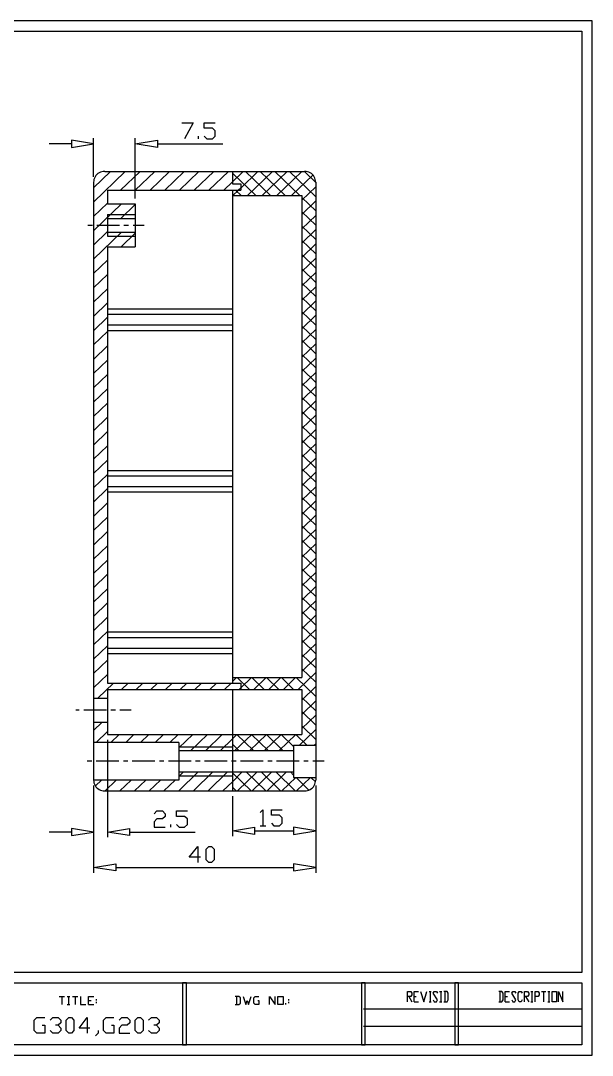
# Model space of a CAD drawing. Header units: millimetres. Extents: x 4 to 294, y 11 to 207.
# Drawn here: x 185.8 to 294.2, y 10.6 to 206.8 of the extents above; entities that cross this region are included whole.
import ezdxf

# ---------------------------------------------------------------- set-up
doc = ezdxf.new("R2010")
doc.units = ezdxf.units.MM
doc.layers.get('0').update_dxf_attribs({"linetype": 'CONTINUOUS'})

msp = doc.modelspace()

# ---------------------------------------------------------------- linework, layer by layer
at = {"color": 0}
for p, q in [((294.177, 206.833), (4.0817, 206.833)), ((294.177, 10.6068), (294.177, 206.833)), ((6.0965, 204.85), (292.163, 204.85)), ((292.163, 204.85), (292.163, 26.304)), ((292.163, 204.85), (292.163, 26.304)), ((216.388, 187.483), (218.491, 187.483)), ((218.491, 187.483), (216.891, 184.406)), ((220.594, 186.447), (220.594, 187.483)), ((220.594, 187.483), (222.698, 187.483)), ((222.165, 186.447), (220.594, 186.447)), ((222.698, 185.93), (222.165, 186.447)), ((199.621, 177.219), (199.621, 184.522)), ((207.531, 173.137), (207.531, 184.522)), ((219.528, 184.406), (219.528, 184.924)), ((220.594, 184.924), (221.098, 184.406)), ((222.165, 184.406), (222.698, 184.924)), ((222.698, 184.924), (222.698, 185.93)), ((195.416, 183.487), (191.208, 183.487)), ((195.416, 184.176), (195.416, 182.797)), ((195.416, 184.176), (195.416, 182.797)), ((199.621, 183.487), (195.416, 184.176)), ((195.416, 182.797), (199.621, 183.487)), ((195.416, 182.797), (199.621, 183.487)), ((207.531, 183.487), (211.737, 184.176)), ((211.737, 182.797), (207.531, 183.487)), ((211.737, 182.797), (207.531, 183.487)), ((211.737, 184.176), (211.737, 182.797)), ((211.737, 184.176), (211.737, 182.797)), ((211.737, 183.487), (224.149, 183.487)), ((221.098, 184.406), (222.165, 184.406)), ((199.621, 172.417), (205.635, 178.253)), ((202.85, 178.253), (199.621, 175.12)), ((199.711, 176.731), (199.651, 176.471)), ((199.799, 176.988), (199.711, 176.731)), ((199.917, 177.219), (199.799, 176.988)), ((200.066, 177.449), (199.917, 177.219)), ((200.243, 177.65), (200.066, 177.449)), ((200.451, 177.822), (200.243, 177.65)), ((200.688, 177.967), (200.451, 177.822)), ((200.925, 178.081), (200.688, 177.967)), ((201.191, 178.168), (200.925, 178.081)), ((201.458, 178.224), (201.191, 178.168)), ((201.754, 178.253), (201.458, 178.224)), ((201.754, 178.253), (239.641, 178.253)), ((201.754, 178.253), (201.754, 178.253)), ((208.449, 178.253), (204.746, 174.66)), ((207.531, 174.66), (211.234, 178.253)), ((214.018, 178.253), (210.345, 174.66)), ((213.129, 174.66), (216.803, 178.253)), ((219.588, 178.253), (215.914, 174.66)), ((218.699, 174.66), (222.402, 178.253)), ((225.185, 178.253), (221.482, 174.66)), ((227.97, 178.253), (225.956, 176.27)), ((225.956, 178.253), (225.956, 175.897)), ((230.37, 173.653), (225.956, 177.938)), ((227.526, 175.091), (230.755, 178.253)), ((228.444, 178.253), (233.185, 173.653)), ((233.539, 178.253), (228.829, 173.653)), ((235.968, 173.653), (231.229, 178.253)), ((231.614, 173.653), (236.354, 178.253)), ((234.013, 178.253), (238.753, 173.653)), ((239.138, 178.253), (234.399, 173.653)), ((241.745, 173.452), (236.798, 178.253)), ((237.184, 173.653), (241.212, 177.535)), ((239.612, 178.253), (241.745, 176.155)), ((239.908, 178.224), (239.641, 178.253)), ((240.176, 178.168), (239.908, 178.224)), ((240.441, 178.081), (240.176, 178.168)), ((240.678, 177.967), (240.441, 178.081)), ((240.915, 177.822), (240.678, 177.967)), ((241.122, 177.65), (240.915, 177.822)), ((241.3, 177.449), (241.122, 177.65)), ((241.449, 177.219), (241.3, 177.449)), ((241.567, 176.988), (241.449, 177.219)), ((241.656, 176.731), (241.567, 176.988)), ((241.715, 176.471), (241.656, 176.731)), ((199.651, 176.471), (199.621, 176.184)), ((199.621, 176.184), (199.621, 62.7888)), ((202.257, 174.66), (202.257, 172.102)), ((202.257, 174.66), (227.526, 174.66)), ((224.298, 174.66), (225.956, 176.27)), ((225.956, 175.897), (227.526, 175.897)), ((225.956, 174.66), (225.956, 81.219)), ((226.015, 173.653), (227.081, 174.66)), ((226.548, 174.66), (227.586, 173.653)), ((227.526, 175.091), (227.081, 174.66)), ((227.526, 175.897), (227.526, 174.66)), ((241.745, 175.35), (239.109, 172.791)), ((241.745, 176.184), (241.715, 176.471)), ((241.745, 176.184), (241.745, 62.7888)), ((241.745, 176.184), (241.745, 176.184)), ((225.956, 173.653), (239.109, 173.653)), ((239.109, 173.653), (239.109, 82.2537)), ((239.109, 173.309), (241.745, 170.75)), ((202.257, 172.245), (199.621, 169.686)), ((199.621, 166.984), (204.924, 172.102)), ((202.257, 172.102), (207.531, 172.102)), ((207.531, 171.957), (204.806, 169.313)), ((207.531, 172.102), (207.531, 163.935)), ((239.109, 170.089), (241.745, 172.648)), ((202.257, 170.06), (207.531, 170.06)), ((202.257, 170.06), (202.257, 165.976)), ((202.257, 169.313), (207.531, 169.313)), ((241.745, 168.047), (239.109, 170.607)), ((241.745, 169.916), (239.109, 167.386)), ((199.415, 168.019), (198.555, 168.019)), ((202.257, 166.841), (199.621, 164.282)), ((204.539, 168.019), (200.273, 168.019)), ((206.256, 168.019), (205.398, 168.019)), ((209.248, 168.019), (207.117, 168.019)), ((239.109, 167.875), (241.745, 165.345)), ((239.109, 164.655), (241.745, 167.214)), ((199.621, 161.578), (204.953, 166.753)), ((202.257, 166.753), (207.531, 166.753)), ((202.257, 165.976), (207.531, 165.976)), ((207.531, 166.523), (204.865, 163.935)), ((241.745, 162.613), (239.109, 165.172)), ((202.257, 163.935), (207.531, 163.935)), ((202.257, 163.935), (202.257, 81.219)), ((241.745, 164.512), (239.109, 161.951)), ((202.257, 161.405), (199.621, 158.875)), ((239.109, 162.469), (241.745, 159.91)), ((239.109, 159.249), (241.745, 161.808)), ((241.745, 157.208), (239.109, 159.767)), ((241.745, 159.106), (239.109, 156.547)), ((199.621, 156.144), (202.257, 158.703)), ((239.109, 157.065), (241.745, 154.506)), ((202.257, 156.001), (199.621, 153.442)), ((239.109, 153.844), (241.745, 156.374)), ((199.621, 150.739), (202.257, 153.299)), ((241.745, 151.803), (239.109, 154.333)), ((241.745, 153.672), (239.109, 151.113)), ((202.257, 152.177), (225.956, 152.177)), ((202.257, 151.171), (225.956, 151.171)), ((239.109, 151.631), (241.745, 149.072)), ((202.257, 150.595), (199.621, 148.037)), ((239.109, 148.41), (241.745, 150.969)), ((199.621, 145.334), (202.257, 147.864)), ((202.257, 149.129), (225.956, 149.129)), ((202.257, 148.094), (225.956, 148.094)), ((241.745, 146.368), (239.109, 148.927)), ((241.745, 148.266), (239.109, 145.708)), ((239.109, 146.225), (241.745, 143.666)), ((239.109, 143.004), (241.745, 145.564)), ((202.257, 145.161), (199.621, 142.602)), ((241.745, 140.964), (239.109, 143.494)), ((199.621, 139.9), (202.257, 142.459)), ((241.745, 142.832), (239.109, 140.273)), ((202.257, 139.756), (199.621, 137.197)), ((239.109, 140.791), (241.745, 138.232)), ((239.109, 137.571), (241.745, 140.13)), ((241.745, 135.53), (239.109, 138.089)), ((241.745, 137.428), (239.109, 134.869)), ((199.621, 134.495), (202.257, 137.025)), ((202.257, 134.323), (199.621, 131.764)), ((239.109, 135.387), (241.745, 132.828)), ((239.109, 132.166), (241.745, 134.725)), ((199.621, 129.06), (202.257, 131.619)), ((241.745, 130.124), (239.109, 132.683)), ((241.745, 131.994), (239.109, 129.462)), ((239.109, 129.952), (241.745, 127.422)), ((202.257, 128.917), (199.621, 126.358)), ((239.109, 126.733), (241.745, 129.29)), ((199.621, 123.656), (202.257, 126.214)), ((241.745, 124.69), (239.109, 127.249)), ((241.745, 126.588), (239.109, 124.029)), ((239.109, 124.547), (241.745, 121.988)), ((239.109, 121.327), (241.745, 123.886)), ((202.257, 123.483), (199.621, 120.953)), ((241.745, 119.286), (239.109, 121.845)), ((199.621, 118.222), (202.257, 120.781)), ((202.257, 121.528), (225.956, 121.528)), ((202.257, 120.522), (225.956, 120.522)), ((241.745, 121.183), (239.109, 118.624)), ((202.257, 118.079), (199.621, 115.52)), ((202.257, 118.481), (225.956, 118.481)), ((239.109, 119.114), (241.745, 116.584)), ((239.109, 115.893), (241.745, 118.452)), ((202.257, 117.445), (225.956, 117.445)), ((241.745, 113.852), (239.109, 116.41)), ((199.621, 112.816), (202.257, 115.375)), ((241.745, 115.75), (239.109, 113.191)), ((202.257, 112.644), (199.621, 110.114)), ((239.109, 113.707), (241.745, 111.148)), ((239.109, 110.487), (241.745, 113.046)), ((199.621, 107.382), (202.257, 109.941)), ((241.745, 108.446), (239.109, 111.005)), ((241.745, 110.344), (239.109, 107.785)), ((239.109, 108.303), (241.745, 105.744)), ((202.257, 107.239), (199.621, 104.68)), ((239.109, 105.082), (241.745, 107.612)), ((199.621, 101.977), (202.257, 104.535)), ((241.745, 103.041), (239.109, 105.572)), ((241.745, 104.91), (239.109, 102.351)), ((239.109, 102.869), (241.745, 100.31)), ((239.109, 99.6488), (241.745, 102.208)), ((202.257, 101.833), (199.621, 99.2752)), ((241.745, 97.6066), (239.109, 100.166)), ((199.621, 96.5715), (202.257, 99.1016)), ((241.745, 99.5041), (239.109, 96.9465)), ((202.257, 96.3993), (199.621, 93.8403)), ((239.109, 97.463), (241.745, 94.9043)), ((239.109, 94.2439), (241.745, 96.8015)), ((241.745, 92.2017), (239.109, 94.7607)), ((199.621, 91.138), (202.257, 93.6971)), ((241.745, 94.0703), (239.109, 91.5113)), ((202.257, 90.9948), (199.621, 88.4357)), ((202.257, 90.9077), (225.956, 90.9077)), ((239.109, 92.0295), (241.745, 89.4704)), ((239.109, 88.809), (241.745, 91.368)), ((202.257, 89.873), (225.956, 89.873)), ((241.745, 86.7682), (239.109, 89.3272)), ((241.745, 88.6658), (239.109, 86.1067)), ((199.621, 85.7331), (202.257, 88.2632)), ((202.257, 87.8321), (225.956, 87.8321)), ((202.257, 86.7971), (225.956, 86.7971)), ((239.109, 86.6249), (241.745, 84.0645)), ((202.257, 85.561), (199.621, 83.0019)), ((239.109, 83.4044), (241.745, 85.9635)), ((199.621, 80.2982), (202.257, 82.8573)), ((241.745, 83.2323), (238.398, 80.0118)), ((241.745, 81.3622), (239.109, 83.9212)), ((203.383, 81.219), (200.451, 78.3731)), ((202.257, 81.219), (227.526, 81.219)), ((204.895, 80.0118), (206.168, 81.219)), ((208.953, 81.219), (207.709, 80.0118)), ((210.493, 80.0118), (211.737, 81.219)), ((214.551, 81.219), (213.277, 80.0118)), ((216.063, 80.0118), (217.336, 81.219)), ((220.12, 81.219), (218.846, 80.0118)), ((221.66, 80.0118), (222.904, 81.219)), ((225.719, 81.219), (224.445, 80.0118)), ((225.956, 81.4779), (226.756, 82.2537)), ((225.956, 82.2537), (239.109, 82.2537)), ((226.875, 82.2537), (229.184, 80.0118)), ((229.54, 82.2537), (227.526, 80.2982)), ((227.526, 81.219), (227.526, 80.0118)), ((231.969, 80.0118), (229.658, 82.2537)), ((230.014, 80.0118), (232.325, 82.2537)), ((232.444, 82.2537), (234.754, 80.0118)), ((235.139, 82.2537), (232.829, 80.0118)), ((237.538, 80.0118), (235.228, 82.2537)), ((235.613, 80.0118), (237.924, 82.2537)), ((238.012, 82.2537), (241.745, 78.6599)), ((239.109, 77.9709), (241.745, 80.5286)), ((202.257, 80.0118), (239.109, 80.0118)), ((202.257, 80.0118), (202.257, 71.4721)), ((225.956, 80.0118), (225.956, 60.748)), ((227.23, 80.0118), (227.526, 80.2982)), ((239.109, 80.0118), (239.109, 71.4721)), ((199.621, 78.3731), (202.257, 78.3731)), ((241.745, 75.9284), (239.109, 78.4874)), ((241.745, 77.826), (239.109, 75.2669)), ((196.926, 76.0719), (196.244, 76.0719)), ((202.051, 76.0719), (197.786, 76.0719)), ((203.769, 76.0719), (202.909, 76.0719)), ((206.761, 76.0719), (204.628, 76.0719)), ((239.109, 75.7851), (241.745, 73.2261)), ((239.109, 72.5646), (241.745, 75.1237)), ((201.281, 73.7718), (199.621, 72.1914)), ((199.621, 73.7718), (202.257, 73.7718)), ((241.745, 70.5238), (239.109, 73.0829)), ((200.126, 69.9491), (202.257, 72.0189)), ((202.257, 71.4721), (239.109, 71.4721)), ((204.509, 71.4721), (202.909, 69.9491)), ((205.723, 69.9491), (207.294, 71.4721)), ((210.078, 71.4721), (208.508, 69.9491)), ((211.293, 69.9491), (212.863, 71.4721)), ((215.677, 71.4721), (214.077, 69.9491)), ((215.826, 68.9419), (218.462, 71.4721)), ((221.245, 71.4721), (218.076, 68.4251)), ((220.891, 68.4251), (224.03, 71.4721)), ((225.956, 70.6381), (226.815, 71.4721)), ((229.629, 71.4721), (226.43, 68.3962)), ((226.815, 71.4721), (229.955, 68.4251)), ((229.243, 68.4251), (232.413, 71.4721)), ((232.739, 68.4251), (229.57, 71.4721)), ((235.198, 71.4721), (232.058, 68.4251)), ((232.384, 71.4721), (235.525, 68.4251)), ((234.842, 68.4251), (237.983, 71.4721)), ((237.538, 69.2009), (235.169, 71.4721)), ((237.953, 71.4721), (240.057, 69.4313)), ((241.745, 72.4214), (238.694, 69.4313)), ((215.826, 69.9491), (199.621, 69.9491)), ((202.257, 70.466), (202.257, 51.9508)), ((215.826, 69.9491), (215.826, 62.7888)), ((215.826, 69.143), (225.956, 69.143)), ((225.956, 70.6381), (223.675, 68.4251)), ((227.171, 68.4251), (225.956, 69.6034)), ((237.538, 69.4313), (237.538, 63.307)), ((237.538, 69.4313), (241.745, 69.4313)), ((241.478, 69.4313), (241.745, 69.6902)), ((215.826, 68.4251), (237.538, 68.4251)), ((199.296, 66.3829), (198.436, 66.3829)), ((204.421, 66.3829), (200.126, 66.3829)), ((206.138, 66.3829), (205.28, 66.3829)), ((211.263, 66.3829), (206.968, 66.3829)), ((212.981, 66.3829), (212.123, 66.3829)), ((218.106, 66.3829), (213.811, 66.3829)), ((219.825, 66.3829), (218.965, 66.3829)), ((224.948, 66.3829), (220.654, 66.3829)), ((226.638, 66.3829), (225.808, 66.3829)), ((231.792, 66.3829), (227.496, 66.3829)), ((233.48, 66.3829), (232.65, 66.3829)), ((238.635, 66.3829), (234.34, 66.3829)), ((240.323, 66.3829), (239.493, 66.3829)), ((243.315, 66.3829), (241.181, 66.3829)), ((219.469, 64.3421), (215.766, 60.748)), ((215.826, 63.5081), (216.684, 64.3421)), ((215.826, 64.3421), (237.538, 64.3421)), ((215.826, 63.6228), (225.956, 63.6228)), ((218.58, 60.748), (222.253, 64.3421)), ((225.038, 64.3421), (221.364, 60.748)), ((227.823, 64.3421), (225.956, 62.5023)), ((229.481, 60.748), (225.956, 64.1696)), ((226.934, 60.748), (230.637, 64.3421)), ((228.563, 64.3421), (232.266, 60.748)), ((233.42, 64.3421), (229.718, 60.748)), ((235.051, 60.748), (231.377, 64.3421)), ((232.532, 60.748), (236.206, 64.3421)), ((234.162, 64.3421), (237.834, 60.748)), ((237.953, 63.307), (235.317, 60.748)), ((237.538, 63.7674), (236.947, 64.3421)), ((237.538, 63.307), (241.745, 63.307)), ((240.47, 60.9205), (238.012, 63.307)), ((238.102, 60.748), (240.738, 63.307)), ((240.797, 63.307), (241.686, 62.4445)), ((215.826, 62.7888), (199.621, 62.7888)), ((199.621, 62.7888), (199.621, 62.7888)), ((199.621, 62.7888), (199.651, 62.5313)), ((199.621, 61.783), (199.621, 51.9508)), ((199.621, 61.783), (199.621, 45.2229)), ((199.651, 62.5313), (199.711, 62.2723)), ((199.711, 62.2723), (199.799, 62.013)), ((199.799, 62.013), (199.917, 61.783)), ((199.917, 61.783), (200.066, 61.5527)), ((201.132, 62.7888), (199.977, 61.6977)), ((200.066, 61.5527), (200.243, 61.3516)), ((200.243, 61.3516), (200.451, 61.1794)), ((200.451, 61.1794), (200.688, 61.0362)), ((200.688, 61.0362), (200.925, 60.9205)), ((200.925, 60.9205), (201.191, 60.8348)), ((201.191, 60.8348), (201.458, 60.7769)), ((201.814, 60.748), (203.916, 62.7888)), ((206.731, 62.7888), (204.597, 60.748)), ((207.413, 60.748), (209.515, 62.7888)), ((212.299, 62.7888), (210.196, 60.748)), ((212.981, 60.748), (215.084, 62.7888)), ((224.149, 60.748), (225.956, 62.5023)), ((225.956, 61.4673), (226.667, 60.748)), ((239.908, 60.7769), (240.176, 60.8348)), ((240.176, 60.8348), (240.441, 60.9205)), ((240.441, 60.9205), (240.678, 61.0362)), ((240.678, 61.0362), (240.915, 61.1794)), ((240.915, 61.1794), (241.122, 61.3516)), ((241.122, 61.3516), (241.3, 61.5527)), ((241.3, 61.5527), (241.449, 61.783)), ((241.449, 61.783), (241.567, 62.013)), ((241.567, 62.013), (241.656, 62.2723)), ((241.656, 62.2723), (241.715, 62.5313)), ((241.715, 62.5313), (241.745, 62.7888)), ((241.745, 61.783), (241.745, 52.1518)), ((241.745, 61.783), (241.745, 45.2229)), ((201.458, 60.7769), (201.754, 60.748)), ((201.754, 60.748), (239.641, 60.748)), ((225.956, 59.7422), (225.956, 52.1518)), ((239.641, 60.748), (239.908, 60.7769)), ((239.641, 60.748), (239.641, 60.748)), ((211.116, 56.4363), (211.649, 56.9528)), ((211.649, 56.9528), (212.685, 56.9528)), ((212.685, 56.9528), (213.218, 56.4363)), ((215.321, 55.9181), (215.321, 56.9528)), ((215.321, 56.9528), (217.424, 56.9528)), ((231.229, 56.6649), (231.732, 57.1542)), ((231.732, 57.1542), (231.732, 54.1073)), ((233.332, 56.1481), (233.332, 57.1542)), ((233.332, 57.1542), (235.406, 57.1542)), ((211.649, 55.4288), (211.116, 54.912)), ((212.685, 55.4288), (211.649, 55.4288)), ((213.218, 55.9181), (212.685, 55.4288)), ((213.218, 56.4363), (213.218, 55.9181)), ((216.891, 55.9181), (215.321, 55.9181)), ((217.424, 55.4288), (216.891, 55.9181)), ((217.424, 54.3941), (217.424, 55.4288)), ((234.902, 56.1481), (233.332, 56.1481)), ((235.406, 55.6299), (234.902, 56.1481)), ((235.406, 54.6241), (235.406, 55.6299)), ((195.416, 53.6469), (195.416, 52.2951)), ((195.416, 53.6469), (195.416, 52.2951)), ((199.621, 52.9565), (195.416, 53.6469)), ((202.257, 52.9565), (206.465, 53.6469)), ((206.465, 53.6469), (206.465, 52.2951)), ((206.465, 53.6469), (206.465, 52.2951)), ((211.116, 54.912), (211.116, 53.8773)), ((211.116, 53.8773), (213.218, 53.8773)), ((214.255, 53.8773), (214.255, 54.3941)), ((215.321, 54.3941), (215.854, 53.8773)), ((215.854, 53.8773), (216.891, 53.8773)), ((216.891, 53.8773), (217.424, 54.3941)), ((225.956, 53.1869), (230.163, 53.8773)), ((230.163, 52.4965), (225.956, 53.1869)), ((230.163, 52.4965), (225.957, 53.1869)), ((230.163, 53.8773), (230.163, 52.4965)), ((230.163, 53.8773), (230.163, 52.4965)), ((230.163, 53.1869), (237.538, 53.1869)), ((231.229, 54.1073), (232.266, 54.1073)), ((233.332, 54.6241), (233.835, 54.1073)), ((233.835, 54.1073), (234.902, 54.1073)), ((234.902, 54.1073), (235.406, 54.6241)), ((237.538, 53.8773), (237.538, 52.4965)), ((241.745, 53.1869), (237.538, 53.8773)), ((237.538, 52.4965), (241.745, 53.1869)), ((237.539, 53.8773), (237.539, 52.4965)), ((237.539, 52.4965), (241.745, 53.1869)), ((195.416, 52.9565), (191.208, 52.9565)), ((195.416, 52.2951), (199.621, 52.9565)), ((195.416, 52.2951), (199.621, 52.9565)), ((206.465, 52.2951), (202.257, 52.9565)), ((206.465, 52.2951), (202.257, 52.9565)), ((206.465, 52.9565), (218.906, 52.9565)), ((217.78, 48.1845), (219.379, 50.2253)), ((219.379, 50.2253), (219.379, 47.148)), ((220.949, 49.7071), (221.482, 50.2253)), ((220.949, 47.6663), (220.949, 49.7071)), ((221.482, 50.2253), (221.987, 50.2253)), ((221.987, 50.2253), (222.52, 49.7071)), ((222.52, 49.7071), (222.52, 47.6663)), ((219.883, 48.1845), (217.78, 48.1845)), ((221.482, 47.148), (220.949, 47.6663)), ((221.987, 47.148), (221.482, 47.148)), ((222.52, 47.6663), (221.987, 47.148)), ((199.621, 46.2291), (203.857, 46.918)), ((203.857, 45.5676), (199.621, 46.2291)), ((203.857, 45.5676), (199.621, 46.2291)), ((203.857, 46.918), (203.857, 45.5676)), ((203.857, 46.918), (203.857, 45.5676)), ((203.857, 46.2291), (237.538, 46.2291)), ((237.538, 46.918), (237.538, 45.5676)), ((241.745, 46.2291), (237.538, 46.918)), ((237.538, 45.5676), (241.745, 46.2291)), ((237.539, 46.918), (237.539, 45.5676)), ((237.539, 45.5676), (241.745, 46.2291)), ((292.163, 26.304), (6.0965, 26.304)), ((6.0965, 24.3485), (292.163, 24.3485)), ((217.217, 24.3499), (216.506, 24.3499)), ((216.506, 24.3499), (216.506, 12.5898)), ((217.217, 24.3485), (216.506, 24.3485)), ((216.506, 24.3485), (216.506, 12.5898)), ((217.217, 12.5898), (217.217, 24.3499)), ((217.217, 12.5898), (217.217, 24.3485)), ((251.135, 24.3485), (250.424, 24.3485)), ((250.424, 24.3485), (250.424, 12.5898)), ((251.137, 24.3499), (250.425, 24.3499)), ((250.425, 24.3499), (250.425, 12.5898)), ((251.135, 12.5898), (251.135, 24.3485)), ((251.137, 12.5898), (251.137, 24.3499)), ((268.819, 24.3485), (268.108, 24.3485)), ((268.108, 24.3485), (268.108, 12.5898)), ((268.821, 24.3499), (268.11, 24.3499)), ((268.11, 24.3499), (268.11, 12.5898)), ((268.819, 12.5898), (268.819, 24.3485)), ((268.821, 12.5898), (268.821, 24.3499)), ((292.163, 24.3485), (292.163, 12.5898)), ((292.163, 24.3485), (292.163, 12.5898)), ((193.105, 21.7331), (194.112, 21.7331)), ((193.608, 21.7331), (193.608, 20.2668)), ((194.615, 21.7331), (195.119, 21.7331)), ((194.852, 21.7331), (194.852, 20.2668)), ((195.622, 21.7331), (196.63, 21.7331)), ((196.126, 21.7331), (196.126, 20.2668)), ((197.133, 21.7331), (197.133, 20.2668)), ((198.644, 20.2668), (198.644, 21.7331)), ((198.644, 21.7331), (199.651, 21.7331)), ((227.2, 21.7331), (226.46, 21.7331)), ((226.697, 21.7331), (226.697, 20.2668)), ((227.467, 21.5029), (227.2, 21.7331)), ((227.97, 21.7331), (228.473, 20.2668)), ((228.977, 20.2668), (229.481, 21.7331)), ((229.985, 21.5029), (230.251, 21.7331)), ((230.251, 21.7331), (230.992, 21.7331)), ((233.005, 20.2668), (233.005, 21.7331)), ((233.005, 21.7331), (234.043, 20.2668)), ((234.043, 20.2668), (234.043, 21.7331)), ((234.546, 21.7331), (235.554, 21.7331)), ((234.546, 20.2668), (234.546, 21.7331)), ((235.554, 21.7331), (235.554, 20.2668)), ((259.164, 20.756), (259.164, 22.739)), ((259.164, 22.739), (259.785, 22.739)), ((259.785, 21.762), (259.164, 21.762)), ((259.37, 21.762), (259.993, 20.756)), ((259.785, 22.739), (259.993, 22.3945)), ((259.993, 22.0789), (259.785, 21.762)), ((259.993, 22.3945), (259.993, 22.0789)), ((260.378, 20.756), (260.378, 22.739)), ((260.378, 22.739), (261.207, 22.739)), ((260.378, 21.762), (260.792, 21.762)), ((261.592, 22.739), (262.214, 20.756)), ((262.214, 20.756), (262.807, 22.739)), ((263.222, 22.739), (263.606, 22.739)), ((263.429, 22.739), (263.429, 20.756)), ((264.021, 22.3945), (264.228, 22.739)), ((264.82, 21.1005), (264.021, 22.3945)), ((264.228, 22.739), (264.644, 22.739)), ((264.644, 22.739), (264.82, 22.3945)), ((265.235, 22.739), (265.65, 22.739)), ((265.443, 22.739), (265.443, 20.756)), ((266.657, 22.739), (266.036, 22.739)), ((266.242, 22.739), (266.242, 20.756)), ((266.865, 22.3945), (266.657, 22.739)), ((266.865, 21.1005), (266.865, 22.3945)), ((277.055, 22.739), (276.463, 22.739)), ((276.67, 22.739), (276.67, 20.756)), ((277.263, 22.3945), (277.055, 22.739)), ((277.263, 21.1005), (277.263, 22.3945)), ((277.677, 20.756), (277.677, 22.739)), ((277.677, 22.739), (278.477, 22.739)), ((277.677, 21.762), (278.092, 21.762)), ((278.892, 22.3945), (279.099, 22.739)), ((279.692, 21.1005), (278.892, 22.3945)), ((279.099, 22.739), (279.484, 22.739)), ((279.484, 22.739), (279.692, 22.3945)), ((280.107, 22.3945), (280.314, 22.739)), ((280.107, 21.1005), (280.107, 22.3945)), ((280.314, 22.739), (280.7, 22.739)), ((280.7, 22.739), (280.906, 22.3945)), ((281.321, 20.756), (281.321, 22.739)), ((281.321, 22.739), (281.914, 22.739)), ((281.914, 21.762), (281.321, 21.762)), ((281.499, 21.762), (282.12, 20.756)), ((281.914, 22.739), (282.12, 22.3945)), ((282.12, 22.0789), (281.914, 21.762)), ((282.12, 22.3945), (282.12, 22.0789)), ((282.535, 22.739), (282.921, 22.739)), ((282.713, 22.739), (282.713, 20.756)), ((283.336, 20.756), (283.336, 22.739)), ((283.336, 22.739), (283.928, 22.739)), ((283.928, 21.762), (283.336, 21.762)), ((283.928, 22.739), (284.135, 22.3945)), ((284.135, 22.0789), (283.928, 21.762)), ((284.135, 22.3945), (284.135, 22.0789)), ((284.55, 22.739), (285.349, 22.739)), ((284.935, 22.739), (284.935, 20.756)), ((285.764, 22.739), (286.15, 22.739)), ((285.942, 22.739), (285.942, 20.756)), ((286.565, 22.739), (287.364, 22.739)), ((286.565, 20.756), (286.565, 22.739)), ((287.364, 22.739), (287.364, 20.756)), ((287.778, 20.756), (287.778, 22.739)), ((287.778, 22.739), (288.578, 20.756)), ((288.578, 20.756), (288.578, 22.739)), ((194.615, 20.2668), (195.119, 20.2668)), ((197.133, 20.2668), (198.14, 20.2668)), ((198.644, 21.0137), (199.147, 21.0137)), ((198.644, 20.2668), (199.651, 20.2668)), ((200.154, 21.2439), (200.154, 21.0137)), ((200.154, 20.7546), (200.154, 20.5259)), ((226.46, 20.2668), (227.2, 20.2668)), ((227.2, 20.2668), (227.467, 20.5259)), ((227.467, 20.5259), (227.467, 21.5029)), ((228.473, 20.2668), (228.74, 21.0137)), ((228.74, 21.0137), (228.977, 20.2668)), ((229.985, 20.5259), (229.985, 21.5029)), ((230.251, 20.2668), (229.985, 20.5259)), ((230.992, 20.2668), (230.251, 20.2668)), ((230.755, 21.0137), (230.992, 21.0137)), ((230.992, 21.0137), (230.992, 20.2668)), ((235.554, 20.2668), (234.546, 20.2668)), ((236.058, 20.2668), (236.058, 20.5259)), ((236.561, 21.2439), (236.561, 21.0137)), ((236.561, 20.7546), (236.561, 20.5259)), ((260.378, 20.756), (261.207, 20.756)), ((263.222, 20.756), (263.606, 20.756)), ((264.021, 21.1005), (264.228, 20.756)), ((264.228, 20.756), (264.644, 20.756)), ((264.644, 20.756), (264.82, 21.1005)), ((265.235, 20.756), (265.65, 20.756)), ((266.036, 20.756), (266.657, 20.756)), ((266.657, 20.756), (266.865, 21.1005)), ((276.463, 20.756), (277.055, 20.756)), ((277.055, 20.756), (277.263, 21.1005)), ((277.677, 20.756), (278.477, 20.756)), ((278.892, 21.1005), (279.099, 20.756)), ((279.099, 20.756), (279.484, 20.756)), ((279.484, 20.756), (279.692, 21.1005)), ((280.314, 20.756), (280.107, 21.1005)), ((280.7, 20.756), (280.314, 20.756)), ((280.906, 21.1005), (280.7, 20.756)), ((282.535, 20.756), (282.921, 20.756)), ((285.764, 20.756), (286.15, 20.756)), ((287.364, 20.756), (286.565, 20.756)), ((188.365, 17.2765), (188.868, 17.7657)), ((188.868, 17.7657), (190.379, 17.7657)), ((191.386, 17.2765), (191.89, 17.7657)), ((191.89, 17.7657), (192.896, 17.7657)), ((192.896, 17.7657), (193.401, 17.2765)), ((194.408, 17.2765), (194.911, 17.7657)), ((194.911, 17.7657), (195.416, 17.7657)), ((195.416, 17.7657), (195.918, 17.2765)), ((196.926, 15.7813), (198.436, 17.7657)), ((198.436, 17.7657), (198.436, 14.8042)), ((201.487, 17.2765), (201.991, 17.7657)), ((201.991, 17.7657), (203.502, 17.7657)), ((204.509, 17.2765), (205.014, 17.7657)), ((205.014, 17.7657), (206.019, 17.7657)), ((206.019, 17.7657), (206.524, 17.2765)), ((207.531, 17.2765), (208.034, 17.7657)), ((208.034, 17.7657), (208.537, 17.7657)), ((208.537, 17.7657), (209.042, 17.2765)), ((210.049, 17.2765), (210.582, 17.7657)), ((210.582, 17.7657), (211.589, 17.7657)), ((211.589, 17.7657), (212.092, 17.2765)), ((250.779, 19.4331), (292.163, 19.4331)), ((188.365, 15.2921), (188.365, 17.2765)), ((189.876, 16.2994), (190.379, 16.2994)), ((190.379, 16.2994), (190.379, 14.8042)), ((192.896, 16.2994), (192.393, 16.2994)), ((193.401, 16.7872), (192.896, 16.2994)), ((192.896, 16.2994), (193.401, 15.7813)), ((193.401, 17.2765), (193.401, 16.7872)), ((193.401, 15.7813), (193.401, 15.2921)), ((194.408, 15.2921), (194.408, 17.2765)), ((195.918, 17.2765), (195.918, 15.2921)), ((198.941, 15.7813), (196.926, 15.7813)), ((201.487, 15.2921), (201.487, 17.2765)), ((202.999, 16.2994), (203.502, 16.2994)), ((203.502, 16.2994), (203.502, 14.8042)), ((205.014, 16.2994), (204.509, 15.7813)), ((204.509, 15.7813), (204.509, 14.8042)), ((206.019, 16.2994), (205.014, 16.2994)), ((206.524, 16.7872), (206.019, 16.2994)), ((206.524, 17.2765), (206.524, 16.7872)), ((207.531, 15.2921), (207.531, 17.2765)), ((209.042, 17.2765), (209.042, 15.2921)), ((211.589, 16.2994), (211.085, 16.2994)), ((212.092, 16.7872), (211.589, 16.2994)), ((211.589, 16.2994), (212.092, 15.7813)), ((212.092, 17.2765), (212.092, 16.7872)), ((212.092, 15.7813), (212.092, 15.2921)), ((250.779, 16.1548), (292.163, 16.1548)), ((188.868, 14.8042), (188.365, 15.2921)), ((190.379, 14.8042), (188.868, 14.8042)), ((191.89, 14.8042), (191.386, 15.2921)), ((192.896, 14.8042), (191.89, 14.8042)), ((193.401, 15.2921), (192.896, 14.8042)), ((194.911, 14.8042), (194.408, 15.2921)), ((195.416, 14.8042), (194.911, 14.8042)), ((195.918, 15.2921), (195.416, 14.8042)), ((200.48, 14.8042), (199.977, 14.3151)), ((200.48, 15.2921), (200.48, 14.8042)), ((201.991, 14.8042), (201.487, 15.2921)), ((203.502, 14.8042), (201.991, 14.8042)), ((204.509, 14.8042), (206.524, 14.8042)), ((208.034, 14.8042), (207.531, 15.2921)), ((208.537, 14.8042), (208.034, 14.8042)), ((209.042, 15.2921), (208.537, 14.8042)), ((210.582, 14.8042), (210.049, 15.2921)), ((211.589, 14.8042), (210.582, 14.8042)), ((212.092, 15.2921), (211.589, 14.8042)), ((292.163, 12.5898), (6.0965, 12.5898)), ((216.506, 12.5898), (217.217, 12.5898)), ((216.506, 12.5898), (217.217, 12.5898)), ((250.424, 12.5898), (251.135, 12.5898)), ((250.425, 12.5898), (251.137, 12.5898)), ((268.108, 12.5898), (268.819, 12.5898)), ((268.11, 12.5898), (268.821, 12.5898)), ((4.0817, 10.6068), (294.177, 10.6068))]:
    msp.add_line(p, q, dxfattribs=at)

doc.saveas('drawing.dxf')
